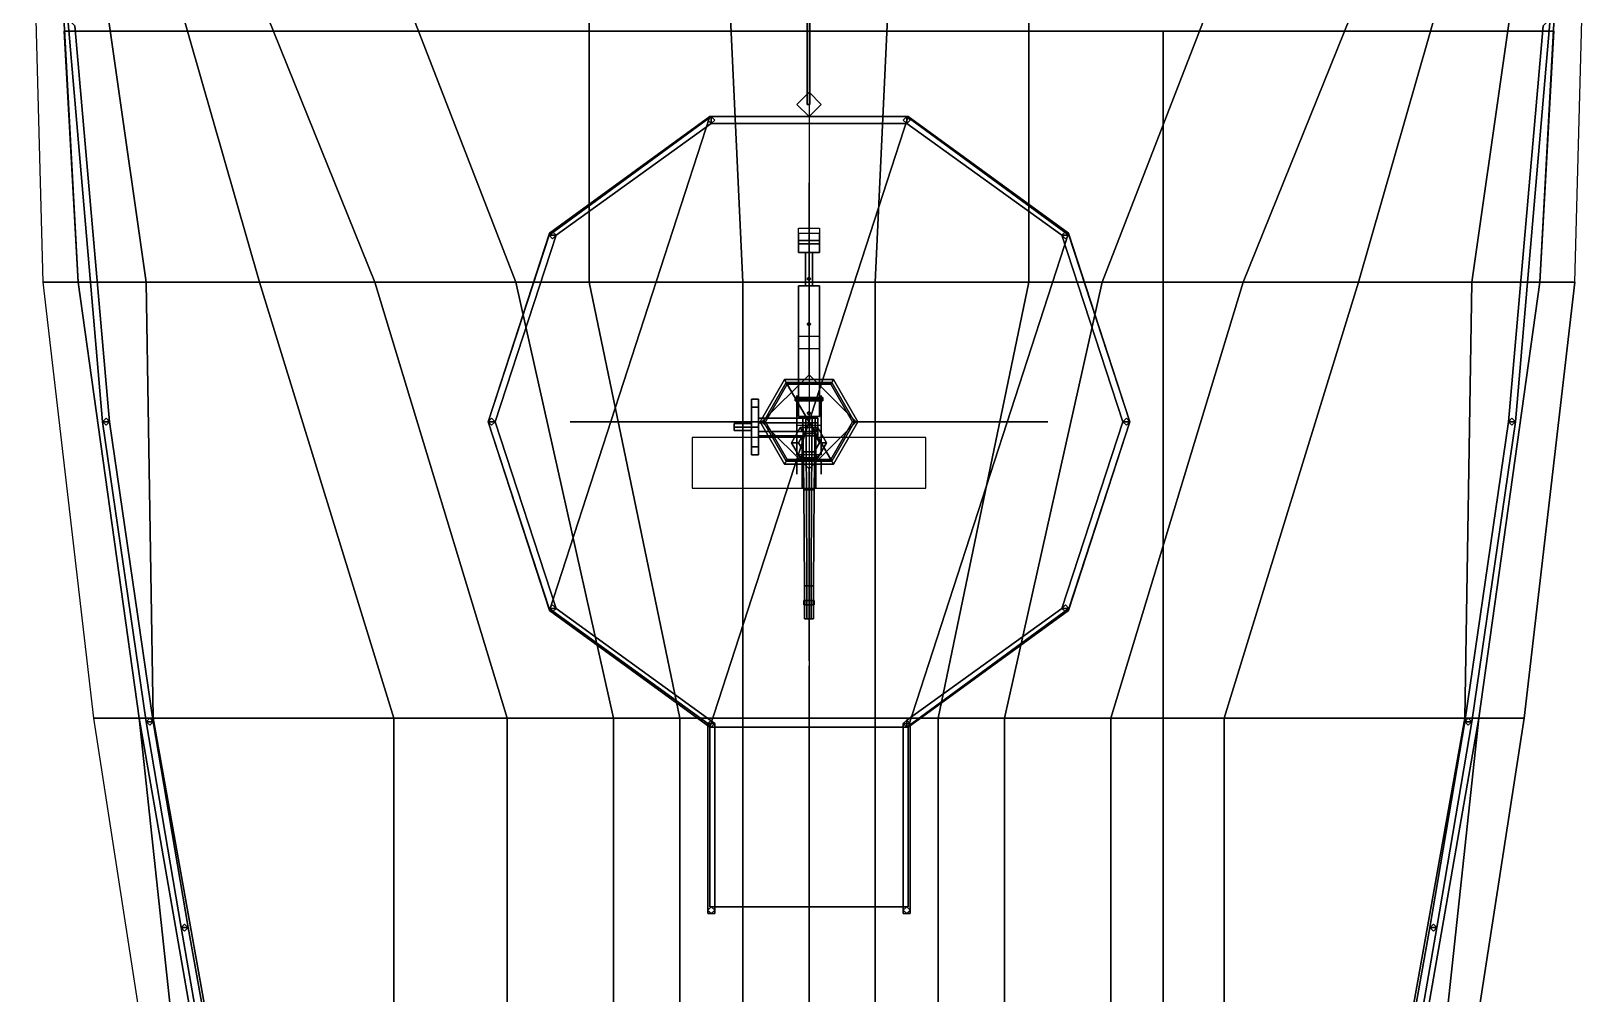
# Model space of a CAD drawing. Header units: millimetres. Extents: x -4.6 to 4.5, y -55.1 to 27.3.
# Drawn here: x -4.46 to 4.46, y -22.35 to -16.83 of the extents above; entities that cross this region are included whole.
import ezdxf

# ---------------------------------------------------------------- set-up
doc = ezdxf.new("R2010")
doc.units = ezdxf.units.MM
for name, color, linetype in [('gun', 1, 'Continuous'), ('h2', 7, 'Continuous'), ('sleeve', 5, 'Continuous'), ('turret', 2, 'Continuous')]:
    doc.layers.add(name, color=color, linetype=linetype)

msp = doc.modelspace()

# ---------------------------------------------------------------- linework, layer by layer
for points in [[(-0.01, -17.25, 10.25), (0.005, -17.25, 10.2587), (0.005, -2.49, 12.69), (-0.01, -2.49, 12.68)], [(0.005, -17.25, 10.2413), (-0.01, -17.25, 10.25), (-0.01, -2.49, 12.68), (0.005, -2.49, 12.67)], [(0.005, -17.25, 10.2587), (0.005, -17.25, 10.2413), (0.005, -2.49, 12.67), (0.005, -2.49, 12.69)], [(-4.46, -15.69, 2.18), (-4.33, -15.69, 1.15), (-4.19, -18.27, 1.21), (-4.39, -18.27, 2.21)], [(-4.33, -15.69, 1.15), (-4.17, -15.69, 0.37), (-3.8, -18.27, 0.48), (-4.19, -18.27, 1.21)], [(4.33, -15.69, 1.15), (-4.33, -15.69, 1.15), (-4.19, -18.27, 1.21), (4.19, -18.27, 1.21)], [(-4.17, -15.69, 0.37), (-3.89, -15.69, -0.13), (-3.15, -18.27, -0.13), (-3.8, -18.27, 0.48)], [(-3.89, -15.69, -0.13), (-3.53, -15.69, -0.68), (-2.49, -18.27, -0.68), (-3.15, -18.27, -0.13)], [(-3.53, -15.69, -0.68), (-2.68, -15.69, -1.72), (-1.68, -18.27, -1.54), (-2.49, -18.27, -0.68)], [(-2.68, -15.69, -1.72), (-1.26, -15.69, -2.96), (-1.26, -18.27, -2.12), (-1.68, -18.27, -1.54)], [(-1.26, -15.69, -2.96), (-0.5, -15.69, -3.73), (-0.38, -18.27, -3.66), (-1.26, -18.27, -2.12)], [(0, -18.27, -4.35), (-0.38, -18.27, -3.66), (-0.5, -15.69, -3.73), (0, -15.69, -4.48)], [(-4.05, -19.07, 4.62), (-4.25, -16.76, 4.5), (-4.21, -16.8, 4.5), (-4.01, -19.07, 4.62)], [(-4.01, -19.07, 4.62), (-4.21, -16.8, 4.5), (-4.25, -16.76, 4.5), (-4.05, -19.07, 4.62)], [(4.01, -19.07, 4.62), (4.21, -16.8, 4.5), (4.25, -16.76, 4.5), (4.05, -19.07, 4.62)], [(4.05, -19.07, 4.62), (4.25, -16.76, 4.5), (4.21, -16.8, 4.5), (4.01, -19.07, 4.62)], [(-4.19, -18.27, 3.76), (-4.27, -16.83, 3.67), (4.27, -16.83, 3.6669), (4.19, -18.27, 3.76)], [(4.19, -18.27, 3.76), (4.27, -16.83, 3.6669), (-4.27, -16.83, 3.67), (-4.19, -18.27, 3.76)], [(2.03, -23.29, 1.59), (2.03, -16.83, 1.02), (2.03, -16.83, 3.67), (2.03, -23.29, 4.07)], [(0, -17.18, 3.69), (-0.07, -17.25, 3.69), (-0.07, -17.25, 10.27), (0, -17.18, 10.27)], [(0.07, -17.25, 10.27), (0, -17.18, 10.27), (-0.07, -17.25, 10.27), (0, -17.32, 10.27)], [(0.07, -17.25, 3.69), (0, -17.18, 3.69), (0, -17.18, 10.27), (0.07, -17.25, 10.27)], [(-0.07, -17.25, 3.69), (0, -17.32, 3.7), (0, -17.32, 10.27), (-0.07, -17.25, 10.27)], [(0, -17.32, 3.7), (0.07, -17.25, 3.69), (0.07, -17.25, 10.27), (0, -17.32, 10.27)], [(-1.84, -19.07, 6.28), (-1.4886, -17.9885, 6.28), (-0.5686, -17.3201, 6.28), (-1.4886, -20.1515, 6.28)], [(-1.4886, -20.1515, 6.28), (-0.5686, -17.3201, 6.28), (-1.4886, -17.9885, 6.28), (-1.84, -19.07, 6.28)], [(-1.45, -18, 7.09), (-0.56, -17.36, 7.09), (-0.56, -17.32, 7.09), (-1.49, -18, 7.09)], [(-1.49, -18, 7.09), (-0.56, -17.32, 7.09), (-0.56, -17.36, 7.09), (-1.45, -18, 7.09)], [(-0.5686, -20.8199, 6.28), (0.5686, -17.3201, 6.28), (-0.5686, -17.3201, 6.28), (-1.4886, -20.1515, 6.28)], [(-1.4886, -20.1515, 6.28), (-0.5686, -17.3201, 6.28), (0.5686, -17.3201, 6.28), (-0.5686, -20.8199, 6.28)], [(-0.56, -17.32, 6.28), (-0.58, -17.34, 6.28), (-0.58, -17.34, 7.09), (-0.56, -17.32, 7.09)], [(-0.58, -17.34, 6.28), (-0.56, -17.36, 6.28), (-0.56, -17.36, 7.09), (-0.58, -17.34, 7.09)], [(-0.5686, -20.8199, 6.28), (0.5686, -17.3201, 6.28), (1.4886, -17.9885, 6.28), (0.5686, -20.8199, 6.28)], [(0.5686, -20.8199, 6.28), (1.4886, -17.9885, 6.28), (0.5686, -17.3201, 6.28), (-0.5686, -20.8199, 6.28)], [(-0.56, -17.32, 7.09), (0.56, -17.32, 7.09), (0.56, -17.36, 7.09), (-0.56, -17.36, 7.09)], [(-0.56, -17.36, 7.09), (0.56, -17.36, 7.09), (0.56, -17.32, 7.09), (-0.56, -17.32, 7.09)], [(-0.54, -17.34, 6.28), (-0.56, -17.32, 6.28), (-0.56, -17.32, 7.09), (-0.54, -17.34, 7.09)], [(-0.56, -17.36, 6.28), (-0.54, -17.34, 6.28), (-0.54, -17.34, 7.09), (-0.56, -17.36, 7.09)], [(0.56, -17.32, 6.28), (0.54, -17.34, 6.28), (0.54, -17.34, 7.09), (0.56, -17.32, 7.09)], [(0.54, -17.34, 6.28), (0.56, -17.36, 6.28), (0.56, -17.36, 7.09), (0.54, -17.34, 7.09)], [(1.49, -18, 7.09), (0.56, -17.32, 7.09), (0.56, -17.36, 7.09), (1.45, -18, 7.09)], [(1.45, -18, 7.09), (0.56, -17.36, 7.09), (0.56, -17.32, 7.09), (1.49, -18, 7.09)], [(0.58, -17.34, 6.28), (0.56, -17.32, 6.28), (0.56, -17.32, 7.09), (0.58, -17.34, 7.09)], [(0.56, -17.36, 6.28), (0.58, -17.34, 6.28), (0.58, -17.34, 7.09), (0.56, -17.36, 7.09)], [(0, -18.8, 5.69), (0, -17.7, 6.22), (0, -17.7, 6.28), (0, -18.8, 6.28)], [(0, -18.8, 6.28), (0, -17.7, 6.28), (0, -17.7, 6.22), (0, -18.8, 5.69)], [(-1.45, -18, 7.09), (-1.8, -19.07, 7.09), (-1.84, -19.07, 7.09), (-1.49, -18, 7.09)], [(-1.49, -18, 7.09), (-1.84, -19.07, 7.09), (-1.8, -19.07, 7.09), (-1.45, -18, 7.09)], [(-1.47, -17.98, 6.28), (-1.49, -18, 6.28), (-1.49, -18, 7.09), (-1.47, -17.98, 7.09)], [(-1.49, -18, 6.28), (-1.47, -18.02, 6.28), (-1.47, -18.02, 7.09), (-1.49, -18, 7.09)], [(-1.45, -18, 6.28), (-1.47, -17.98, 6.28), (-1.47, -17.98, 7.09), (-1.45, -18, 7.09)], [(-1.47, -18.02, 6.28), (-1.45, -18, 6.28), (-1.45, -18, 7.09), (-1.47, -18.02, 7.09)], [(1.4886, -20.1515, 6.28), (1.84, -19.07, 6.28), (1.4886, -17.9885, 6.28), (0.5686, -20.8199, 6.28)], [(0.5686, -20.8199, 6.28), (1.4886, -17.9885, 6.28), (1.84, -19.07, 6.28), (1.4886, -20.1515, 6.28)], [(1.47, -17.98, 6.28), (1.45, -18, 6.28), (1.45, -18, 7.09), (1.47, -17.98, 7.09)], [(1.49, -18, 7.09), (1.84, -19.07, 7.09), (1.8, -19.07, 7.09), (1.45, -18, 7.09)], [(1.45, -18, 7.09), (1.8, -19.07, 7.09), (1.84, -19.07, 7.09), (1.49, -18, 7.09)], [(1.45, -18, 6.28), (1.47, -18.02, 6.28), (1.47, -18.02, 7.09), (1.45, -18, 7.09)], [(1.49, -18, 6.28), (1.47, -17.98, 6.28), (1.47, -17.98, 7.09), (1.49, -18, 7.09)], [(1.47, -18.02, 6.28), (1.49, -18, 6.28), (1.49, -18, 7.09), (1.47, -18.02, 7.09)], [(-4.39, -18.27, 2.21), (-4.19, -18.27, 1.21), (-3.84, -20.77, 1.37), (-4.1, -20.77, 2.39)], [(-4.19, -18.27, 1.21), (-3.8, -18.27, 0.48), (-3.76, -20.77, 1.09), (-3.84, -20.77, 1.37)], [(3.84, -20.77, 3.92), (4.19, -18.27, 3.76), (-4.19, -18.27, 3.76), (-3.84, -20.77, 3.92)], [(-3.84, -20.77, 3.92), (-4.19, -18.27, 3.76), (4.19, -18.27, 3.76), (3.84, -20.77, 3.92)], [(-3.8, -18.27, 0.48), (-3.15, -18.27, -0.13), (-2.38, -20.77, 0.19), (-3.76, -20.77, 1.09)], [(-3.15, -18.27, -0.13), (-2.49, -18.27, -0.68), (-1.73, -20.77, -0.29), (-2.38, -20.77, 0.19)], [(-2.49, -18.27, -0.68), (-1.68, -18.27, -1.54), (-1.12, -20.77, -0.92), (-1.73, -20.77, -0.29)], [(-1.68, -18.27, -1.54), (-1.26, -18.27, -2.12), (-0.74, -20.77, -1.61), (-1.12, -20.77, -0.92)], [(-1.26, -18.27, -2.12), (-0.38, -18.27, -3.66), (-0.38, -20.77, -2.73), (-0.74, -20.77, -1.61)], [(0, -20.77, -4.35), (-0.38, -20.77, -2.73), (-0.38, -18.27, -3.66), (0, -18.27, -4.35)], [(0, -18.8, 3.79), (-0.27, -19.07, 3.81), (-0.27, -19.07, 6.28), (0, -18.8, 6.28)], [(0.27, -19.07, 3.81), (0, -18.8, 3.79), (0, -18.8, 6.28), (0.27, -19.07, 6.28)], [(-0.14, -18.8275, 6.28), (-0.28, -19.07, 6.28), (-0.28, -19.07, 6.33), (-0.14, -18.8275, 6.33)], [(-0.25, -19.07, 6.36), (-0.125, -18.8535, 6.36), (-0.14, -18.8275, 6.33), (-0.28, -19.07, 6.33)], [(-0.125, -18.8535, 6.36), (-0.25, -19.07, 6.36), (-0.25, -19.07, 6.97), (-0.125, -18.8535, 6.97)], [(0.14, -18.8275, 6.28), (-0.14, -18.8275, 6.28), (-0.14, -18.8275, 6.33), (0.14, -18.8275, 6.33)], [(-0.125, -18.8535, 6.36), (0.125, -18.8535, 6.36), (0.14, -18.8275, 6.33), (-0.14, -18.8275, 6.33)], [(0.125, -18.8535, 6.36), (-0.125, -18.8535, 6.36), (-0.125, -18.8535, 6.97), (0.125, -18.8535, 6.97)], [(0.125, -18.8535, 6.36), (0.25, -19.07, 6.36), (0.28, -19.07, 6.33), (0.14, -18.8275, 6.33)], [(0.25, -19.07, 6.36), (0.125, -18.8535, 6.36), (0.125, -18.8535, 6.97), (0.25, -19.07, 6.97)], [(0.28, -19.07, 6.28), (0.14, -18.8275, 6.28), (0.14, -18.8275, 6.33), (0.28, -19.07, 6.33)], [(-4.03, -19.05, 3.81), (-4.05, -19.07, 3.81), (-4.05, -19.07, 4.62), (-4.03, -19.05, 4.62)], [(-4.05, -19.07, 3.81), (-4.03, -19.09, 3.81), (-4.03, -19.09, 4.62), (-4.05, -19.07, 4.62)], [(-3.8, -20.79, 4.73), (-4.05, -19.07, 4.62), (-4.01, -19.07, 4.62), (-3.76, -20.79, 4.73)], [(-3.76, -20.79, 4.73), (-4.01, -19.07, 4.62), (-4.05, -19.07, 4.62), (-3.8, -20.79, 4.73)], [(-4.01, -19.07, 3.81), (-4.03, -19.05, 3.81), (-4.03, -19.05, 4.62), (-4.01, -19.07, 4.62)], [(-4.03, -19.09, 3.81), (-4.01, -19.07, 3.81), (-4.01, -19.07, 4.62), (-4.03, -19.09, 4.62)], [(-1.82, -19.05, 6.28), (-1.84, -19.07, 6.28), (-1.84, -19.07, 7.09), (-1.82, -19.05, 7.09)], [(-1.84, -19.07, 7.09), (-1.49, -20.14, 7.09), (-1.45, -20.14, 7.09), (-1.8, -19.07, 7.09)], [(-1.8, -19.07, 7.09), (-1.45, -20.14, 7.09), (-1.49, -20.14, 7.09), (-1.84, -19.07, 7.09)], [(-1.84, -19.07, 6.28), (-1.82, -19.09, 6.28), (-1.82, -19.09, 7.09), (-1.84, -19.07, 7.09)], [(-1.8, -19.07, 6.28), (-1.82, -19.05, 6.28), (-1.82, -19.05, 7.09), (-1.8, -19.07, 7.09)], [(-1.82, -19.09, 6.28), (-1.8, -19.07, 6.28), (-1.8, -19.07, 7.09), (-1.82, -19.09, 7.09)], [(-0.27, -19.07, 5.69), (-1.37, -19.07, 6.22), (-1.37, -19.07, 6.28), (-0.27, -19.07, 6.28)], [(-0.27, -19.07, 6.28), (-1.37, -19.07, 6.28), (-1.37, -19.07, 6.22), (-0.27, -19.07, 5.69)], [(-0.28, -19.07, 6.28), (-0.14, -19.3125, 6.28), (-0.14, -19.3125, 6.33), (-0.28, -19.07, 6.33)], [(-0.125, -19.2865, 6.36), (-0.25, -19.07, 6.36), (-0.28, -19.07, 6.33), (-0.14, -19.3125, 6.33)], [(-0.27, -19.07, 3.81), (0, -19.34, 3.82), (0, -19.34, 6.28), (-0.27, -19.07, 6.28)], [(-0.25, -19.07, 6.36), (-0.125, -19.2865, 6.36), (-0.125, -19.2865, 6.97), (-0.25, -19.07, 6.97)], [(0, -19.34, 3.82), (0.27, -19.07, 3.81), (0.27, -19.07, 6.28), (0, -19.34, 6.28)], [(0.125, -19.2865, 6.36), (0.25, -19.07, 6.36), (0.25, -19.07, 6.97), (0.125, -19.2865, 6.97)], [(0.25, -19.07, 6.36), (0.125, -19.2865, 6.36), (0.14, -19.3125, 6.33), (0.28, -19.07, 6.33)], [(0.14, -19.3125, 6.28), (0.28, -19.07, 6.28), (0.28, -19.07, 6.33), (0.14, -19.3125, 6.33)], [(0.27, -19.07, 5.69), (1.37, -19.07, 6.22), (1.37, -19.07, 6.28), (0.27, -19.07, 6.28)], [(0.27, -19.07, 6.28), (1.37, -19.07, 6.28), (1.37, -19.07, 6.22), (0.27, -19.07, 5.69)], [(1.8, -19.07, 7.09), (1.45, -20.14, 7.09), (1.49, -20.14, 7.09), (1.84, -19.07, 7.09)], [(1.84, -19.07, 7.09), (1.49, -20.14, 7.09), (1.45, -20.14, 7.09), (1.8, -19.07, 7.09)], [(1.82, -19.05, 6.28), (1.8, -19.07, 6.28), (1.8, -19.07, 7.09), (1.82, -19.05, 7.09)], [(1.8, -19.07, 6.28), (1.82, -19.09, 6.28), (1.82, -19.09, 7.09), (1.8, -19.07, 7.09)], [(1.84, -19.07, 6.28), (1.82, -19.05, 6.28), (1.82, -19.05, 7.09), (1.84, -19.07, 7.09)], [(1.82, -19.09, 6.28), (1.84, -19.07, 6.28), (1.84, -19.07, 7.09), (1.82, -19.09, 7.09)], [(3.8, -20.79, 4.73), (4.05, -19.07, 4.62), (4.01, -19.07, 4.62), (3.76, -20.79, 4.73)], [(3.76, -20.79, 4.73), (4.01, -19.07, 4.62), (4.05, -19.07, 4.62), (3.8, -20.79, 4.73)], [(4.03, -19.05, 3.81), (4.01, -19.07, 3.81), (4.01, -19.07, 4.62), (4.03, -19.05, 4.62)], [(4.01, -19.07, 3.81), (4.03, -19.09, 3.81), (4.03, -19.09, 4.62), (4.01, -19.07, 4.62)], [(4.05, -19.07, 3.81), (4.03, -19.05, 3.81), (4.03, -19.05, 4.62), (4.05, -19.07, 4.62)], [(4.03, -19.09, 3.81), (4.05, -19.07, 3.81), (4.05, -19.07, 4.62), (4.03, -19.09, 4.62)], [(0.125, -19.2865, 6.36), (-0.125, -19.2865, 6.36), (-0.14, -19.3125, 6.33), (0.14, -19.3125, 6.33)], [(-0.14, -19.3125, 6.28), (0.14, -19.3125, 6.28), (0.14, -19.3125, 6.33), (-0.14, -19.3125, 6.33)], [(-0.125, -19.2865, 6.36), (0.125, -19.2865, 6.36), (0.125, -19.2865, 6.97), (-0.125, -19.2865, 6.97)], [(0, -19.34, 5.69), (0, -20.44, 6.22), (0, -20.44, 6.28), (0, -19.34, 6.28)], [(0, -19.34, 6.28), (0, -20.44, 6.28), (0, -20.44, 6.22), (0, -19.34, 5.69)], [(-1.47, -20.12, 6.28), (-1.49, -20.14, 6.28), (-1.49, -20.14, 7.09), (-1.47, -20.12, 7.09)], [(-1.45, -20.14, 7.09), (-0.54, -20.8, 7.09), (-0.58, -20.8, 7.09), (-1.49, -20.14, 7.09)], [(-1.49, -20.14, 7.09), (-0.58, -20.8, 7.09), (-0.54, -20.8, 7.09), (-1.45, -20.14, 7.09)], [(-1.49, -20.14, 6.28), (-1.47, -20.16, 6.28), (-1.47, -20.16, 7.09), (-1.49, -20.14, 7.09)], [(-1.45, -20.14, 6.28), (-1.47, -20.12, 6.28), (-1.47, -20.12, 7.09), (-1.45, -20.14, 7.09)], [(-1.47, -20.16, 6.28), (-1.45, -20.14, 6.28), (-1.45, -20.14, 7.09), (-1.47, -20.16, 7.09)], [(1.45, -20.14, 7.09), (0.56, -20.78, 7.09), (0.56, -20.82, 7.09), (1.49, -20.14, 7.09)], [(1.49, -20.14, 7.09), (0.56, -20.82, 7.09), (0.56, -20.78, 7.09), (1.45, -20.14, 7.09)], [(1.47, -20.12, 6.28), (1.45, -20.14, 6.28), (1.45, -20.14, 7.09), (1.47, -20.12, 7.09)], [(1.45, -20.14, 6.28), (1.47, -20.16, 6.28), (1.47, -20.16, 7.09), (1.45, -20.14, 7.09)], [(1.49, -20.14, 6.28), (1.47, -20.12, 6.28), (1.47, -20.12, 7.09), (1.49, -20.14, 7.09)], [(1.47, -20.16, 6.28), (1.49, -20.14, 6.28), (1.49, -20.14, 7.09), (1.47, -20.16, 7.09)], [(0, -22.04, -4.67), (0, -20.47, -4.67), (0, -21.76, -2.57), (0, -22.04, -2.57)], [(0, -22.04, -2.57), (0, -21.76, -2.57), (0, -20.47, -4.67), (0, -22.04, -4.67)], [(-4.1, -20.77, 2.39), (-3.84, -20.77, 1.37), (-3.4, -23.29, 1.59), (-3.71, -23.29, 2.63)], [(-3.84, -20.77, 1.37), (-3.76, -20.77, 1.09), (-3.31, -23.29, 1.28), (-3.4, -23.29, 1.59)], [(3.57, -23.29, 4.07), (3.84, -20.77, 3.92), (-3.84, -20.77, 3.92), (-3.57, -23.29, 4.07)], [(-3.57, -23.29, 4.07), (-3.84, -20.77, 3.92), (3.84, -20.77, 3.92), (3.57, -23.29, 4.07)], [(-3.78, -20.77, 3.92), (-3.8, -20.79, 3.92), (-3.8, -20.79, 4.73), (-3.78, -20.77, 4.73)], [(-3.76, -20.79, 3.92), (-3.78, -20.77, 3.92), (-3.78, -20.77, 4.73), (-3.76, -20.79, 4.73)], [(-3.76, -20.77, 1.09), (-2.38, -20.77, 0.19), (-2.38, -23.29, 0.8), (-3.31, -23.29, 1.28)], [(-2.38, -20.77, 0.19), (-1.73, -20.77, -0.29), (-1.73, -23.29, 0.56), (-2.38, -23.29, 0.8)], [(-1.73, -20.77, -0.29), (-1.12, -20.77, -0.92), (-1.12, -23.29, 0.38), (-1.73, -23.29, 0.56)], [(-1.12, -20.77, -0.92), (-0.74, -20.77, -1.61), (-0.74, -23.29, 0.3), (-1.12, -23.29, 0.38)], [(-0.74, -20.77, -1.61), (-0.38, -20.77, -2.73), (-0.38, -23.29, 0.22), (-0.74, -23.29, 0.3)], [(-0.56, -20.78, 6.28), (-0.58, -20.8, 6.28), (-0.58, -20.8, 7.09), (-0.56, -20.78, 7.09)], [(-0.54, -20.8, 6.28), (-0.56, -20.78, 6.28), (-0.56, -20.78, 7.09), (-0.54, -20.8, 7.09)], [(0, -23.29, 0.17), (-0.38, -23.29, 0.22), (-0.38, -20.77, -2.73), (0, -20.77, -4.35)], [(0.56, -20.78, 6.28), (0.54, -20.8, 6.28), (0.54, -20.8, 7.09), (0.56, -20.78, 7.09)], [(0.58, -20.8, 6.28), (0.56, -20.78, 6.28), (0.56, -20.78, 7.09), (0.58, -20.8, 7.09)], [(3.78, -20.77, 3.92), (3.76, -20.79, 3.92), (3.76, -20.79, 4.73), (3.78, -20.77, 4.73)], [(3.8, -20.79, 3.92), (3.78, -20.77, 3.92), (3.78, -20.77, 4.73), (3.8, -20.79, 4.73)], [(-3.8, -20.79, 3.92), (-3.78, -20.81, 3.92), (-3.78, -20.81, 4.73), (-3.8, -20.79, 4.73)], [(-3.56, -21.97, 4.8), (-3.76, -20.79, 4.73), (-3.8, -20.79, 4.73), (-3.6, -21.97, 4.8)], [(-3.6, -21.97, 4.8), (-3.8, -20.79, 4.73), (-3.76, -20.79, 4.73), (-3.56, -21.97, 4.8)], [(-3.78, -20.81, 3.92), (-3.76, -20.79, 3.92), (-3.76, -20.79, 4.73), (-3.78, -20.81, 4.73)], [(-0.54, -20.8, 7.09), (-0.54, -21.89, 4.79), (-0.58, -21.89, 4.79), (-0.58, -20.8, 7.09)], [(-0.58, -20.8, 7.09), (-0.58, -21.89, 4.79), (-0.54, -21.89, 4.79), (-0.54, -20.8, 7.09)], [(-0.58, -20.8, 6.28), (-0.56, -20.82, 6.28), (-0.56, -20.82, 7.09), (-0.58, -20.8, 7.09)], [(-0.5686, -21.85, 3.98), (-0.5686, -20.8199, 6.28), (0.5686, -20.8199, 6.28), (0.5686, -21.85, 3.98)], [(0.5686, -21.85, 3.98), (0.5686, -20.8199, 6.28), (-0.5686, -20.8199, 6.28), (-0.5686, -21.85, 3.98)], [(-0.56, -20.82, 6.28), (-0.54, -20.8, 6.28), (-0.54, -20.8, 7.09), (-0.56, -20.82, 7.09)], [(0.58, -20.8, 7.09), (0.58, -21.89, 4.79), (0.54, -21.89, 4.79), (0.54, -20.8, 7.09)], [(0.54, -20.8, 7.09), (0.54, -21.89, 4.79), (0.58, -21.89, 4.79), (0.58, -20.8, 7.09)], [(0.54, -20.8, 6.28), (0.56, -20.82, 6.28), (0.56, -20.82, 7.09), (0.54, -20.8, 7.09)], [(0.56, -20.82, 6.28), (0.58, -20.8, 6.28), (0.58, -20.8, 7.09), (0.56, -20.82, 7.09)], [(3.56, -21.97, 4.8), (3.76, -20.79, 4.73), (3.8, -20.79, 4.73), (3.6, -21.97, 4.8)], [(3.6, -21.97, 4.8), (3.8, -20.79, 4.73), (3.76, -20.79, 4.73), (3.56, -21.97, 4.8)], [(3.76, -20.79, 3.92), (3.78, -20.81, 3.92), (3.78, -20.81, 4.73), (3.76, -20.79, 4.73)], [(3.78, -20.81, 3.92), (3.8, -20.79, 3.92), (3.8, -20.79, 4.73), (3.78, -20.81, 4.73)], [(0, -22.04, -2.57), (0, -21.76, -2.57), (0, -21.76, -2.57), (0, -22.26, -1.66)], [(0, -22.26, -1.66), (0, -21.76, -2.57), (0, -21.76, -2.57), (0, -22.04, -2.57)], [(-0.56, -21.85, 3.98), (-0.58, -21.87, 3.98), (-0.58, -21.87, 4.79), (-0.56, -21.85, 4.79)], [(-0.54, -21.87, 3.98), (-0.56, -21.85, 3.98), (-0.56, -21.85, 4.79), (-0.54, -21.87, 4.79)], [(0.56, -21.85, 3.98), (0.54, -21.87, 3.98), (0.54, -21.87, 4.79), (0.56, -21.85, 4.79)], [(0.58, -21.87, 3.98), (0.56, -21.85, 3.98), (0.56, -21.85, 4.79), (0.58, -21.87, 4.79)], [(-0.58, -21.87, 3.98), (-0.56, -21.89, 3.98), (-0.56, -21.89, 4.79), (-0.58, -21.87, 4.79)], [(-0.56, -21.89, 3.98), (-0.54, -21.87, 3.98), (-0.54, -21.87, 4.79), (-0.56, -21.89, 4.79)], [(0.54, -21.87, 3.98), (0.56, -21.89, 3.98), (0.56, -21.89, 4.79), (0.54, -21.87, 4.79)], [(0.56, -21.89, 3.98), (0.58, -21.87, 3.98), (0.58, -21.87, 4.79), (0.56, -21.89, 4.79)], [(-3.58, -21.95, 3.99), (-3.6, -21.97, 3.99), (-3.6, -21.97, 4.8), (-3.58, -21.95, 4.8)], [(-3.6, -21.97, 3.99), (-3.58, -21.99, 3.99), (-3.58, -21.99, 4.8), (-3.6, -21.97, 4.8)], [(-3.37, -23.29, 4.87), (-3.6, -21.97, 4.8), (-3.56, -21.97, 4.8), (-3.33, -23.25, 4.87)], [(-3.33, -23.25, 4.87), (-3.56, -21.97, 4.8), (-3.6, -21.97, 4.8), (-3.37, -23.29, 4.87)], [(-3.56, -21.97, 3.99), (-3.58, -21.95, 3.99), (-3.58, -21.95, 4.8), (-3.56, -21.97, 4.8)], [(-3.58, -21.99, 3.99), (-3.56, -21.97, 3.99), (-3.56, -21.97, 4.8), (-3.58, -21.99, 4.8)], [(3.33, -23.25, 4.87), (3.56, -21.97, 4.8), (3.6, -21.97, 4.8), (3.37, -23.29, 4.87)], [(3.37, -23.29, 4.87), (3.6, -21.97, 4.8), (3.56, -21.97, 4.8), (3.33, -23.25, 4.87)], [(3.58, -21.95, 3.99), (3.56, -21.97, 3.99), (3.56, -21.97, 4.8), (3.58, -21.95, 4.8)], [(3.56, -21.97, 3.99), (3.58, -21.99, 3.99), (3.58, -21.99, 4.8), (3.56, -21.97, 4.8)], [(3.6, -21.97, 3.99), (3.58, -21.95, 3.99), (3.58, -21.95, 4.8), (3.6, -21.97, 4.8)], [(3.58, -21.99, 3.99), (3.6, -21.97, 3.99), (3.6, -21.97, 4.8), (3.58, -21.99, 4.8)], [(0, -22.18, -3.36), (0, -22.04, -2.92), (0, -22.04, -4.67), (0, -22.18, -4.67)], [(0, -22.18, -4.67), (0, -22.04, -4.67), (0, -22.04, -2.92), (0, -22.18, -3.36)], [(0, -22.44, -4.65), (0, -22.18, -4.67), (0, -22.18, -3.36), (0, -22.44, -3.75)], [(0, -22.44, -3.75), (0, -22.18, -3.36), (0, -22.18, -4.67), (0, -22.44, -4.65)]]:
    msp.add_3dface(points)
at = {"layer": 'gun'}
for points in [[(-0.03, -19.46, 7.34), (-0.015, -19.46, 7.366), (-0.0175, -19.04, 7.3703), (-0.035, -19.04, 7.34)], [(-0.015, -19.46, 7.314), (-0.03, -19.46, 7.34), (-0.035, -19.04, 7.34), (-0.0175, -19.04, 7.3097)], [(-0.015, -19.46, 7.366), (0.015, -19.46, 7.366), (0.0175, -19.04, 7.3703), (-0.0175, -19.04, 7.3703)], [(0.015, -19.46, 7.314), (-0.015, -19.46, 7.314), (-0.0175, -19.04, 7.3097), (0.0175, -19.04, 7.3097)], [(0.015, -19.46, 7.366), (0.03, -19.46, 7.34), (0.035, -19.04, 7.34), (0.0175, -19.04, 7.3703)], [(0.03, -19.46, 7.34), (0.015, -19.46, 7.314), (0.0175, -19.04, 7.3097), (0.035, -19.04, 7.34)], [(-0.03, -19.46, 7.34), (-0.015, -19.46, 7.314), (-0.0125, -20.01, 7.3183), (-0.025, -20.01, 7.34)], [(-0.015, -19.46, 7.366), (-0.03, -19.46, 7.34), (-0.025, -20.01, 7.34), (-0.0125, -20.01, 7.3617)], [(-0.015, -19.46, 7.314), (0.015, -19.46, 7.314), (0.0125, -20.01, 7.3183), (-0.0125, -20.01, 7.3183)], [(0.015, -19.46, 7.366), (-0.015, -19.46, 7.366), (-0.0125, -20.01, 7.3617), (0.0125, -20.01, 7.3617)], [(0.015, -19.46, 7.314), (0.03, -19.46, 7.34), (0.025, -20.01, 7.34), (0.0125, -20.01, 7.3183)], [(0.03, -19.46, 7.34), (0.015, -19.46, 7.366), (0.0125, -20.01, 7.3617), (0.025, -20.01, 7.34)], [(-0.025, -20.2, 7.34), (-0.0125, -20.2, 7.3617), (-0.0125, -20.01, 7.3617), (-0.025, -20.01, 7.34)], [(-0.0125, -20.2, 7.3183), (-0.025, -20.2, 7.34), (-0.025, -20.01, 7.34), (-0.0125, -20.01, 7.3183)], [(-0.0125, -20.2, 7.3617), (0.0125, -20.2, 7.3617), (0.0125, -20.01, 7.3617), (-0.0125, -20.01, 7.3617)], [(0.0125, -20.2, 7.3183), (-0.0125, -20.2, 7.3183), (-0.0125, -20.01, 7.3183), (0.0125, -20.01, 7.3183)], [(0.0125, -20.2, 7.3617), (0.025, -20.2, 7.34), (0.025, -20.01, 7.34), (0.0125, -20.01, 7.3617)], [(0.025, -20.2, 7.34), (0.0125, -20.2, 7.3183), (0.0125, -20.01, 7.3183), (0.025, -20.01, 7.34)], [(-0.03, -20.12, 7.34), (-0.015, -20.12, 7.366), (-0.015, -20.095, 7.366), (-0.03, -20.095, 7.34)], [(-0.015, -20.12, 7.314), (-0.03, -20.12, 7.34), (-0.03, -20.095, 7.34), (-0.015, -20.095, 7.314)], [(-0.015, -20.095, 7.366), (0.015, -20.095, 7.366), (0.03, -20.095, 7.34), (-0.03, -20.095, 7.34)], [(-0.03, -20.095, 7.34), (0.03, -20.095, 7.34), (0.015, -20.095, 7.314), (-0.015, -20.095, 7.314)], [(-0.015, -20.12, 7.314), (0.015, -20.12, 7.314), (0.03, -20.12, 7.34), (-0.03, -20.12, 7.34)], [(-0.03, -20.12, 7.34), (0.03, -20.12, 7.34), (0.015, -20.12, 7.366), (-0.015, -20.12, 7.366)], [(-0.015, -20.12, 7.366), (0.015, -20.12, 7.366), (0.015, -20.095, 7.366), (-0.015, -20.095, 7.366)], [(0.015, -20.12, 7.314), (-0.015, -20.12, 7.314), (-0.015, -20.095, 7.314), (0.015, -20.095, 7.314)], [(0.015, -20.12, 7.366), (0.03, -20.12, 7.34), (0.03, -20.095, 7.34), (0.015, -20.095, 7.366)], [(0.03, -20.12, 7.34), (0.015, -20.12, 7.314), (0.015, -20.095, 7.314), (0.03, -20.095, 7.34)], [(-0.025, -20.2, 7.34), (0.025, -20.2, 7.34), (0.0125, -20.2, 7.3617), (-0.0125, -20.2, 7.3617)], [(-0.0125, -20.2, 7.3183), (0.0125, -20.2, 7.3183), (0.025, -20.2, 7.34), (-0.025, -20.2, 7.34)]]:
    msp.add_3dface(points, dxfattribs=at)
at = {"layer": 'h2'}
for points in [[(0, -18.27, -4.35), (0.38, -18.27, -3.66), (0.5, -15.69, -3.73), (0, -15.69, -4.48)], [(1.26, -15.69, -2.96), (0.5, -15.69, -3.73), (0.38, -18.27, -3.66), (1.26, -18.27, -2.12)], [(2.68, -15.69, -1.72), (1.26, -15.69, -2.96), (1.26, -18.27, -2.12), (1.68, -18.27, -1.54)], [(3.53, -15.69, -0.68), (2.68, -15.69, -1.72), (1.68, -18.27, -1.54), (2.49, -18.27, -0.68)], [(3.89, -15.69, -0.13), (3.53, -15.69, -0.68), (2.49, -18.27, -0.68), (3.15, -18.27, -0.13)], [(4.17, -15.69, 0.37), (3.89, -15.69, -0.13), (3.15, -18.27, -0.13), (3.8, -18.27, 0.48)], [(4.33, -15.69, 1.15), (4.17, -15.69, 0.37), (3.8, -18.27, 0.48), (4.19, -18.27, 1.21)], [(4.46, -15.69, 2.18), (4.33, -15.69, 1.15), (4.19, -18.27, 1.21), (4.39, -18.27, 2.21)], [(4.1, -20.77, 2.39), (-4.1, -20.77, 2.39), (-4.39, -18.27, 2.21), (4.39, -18.27, 2.21)], [(4.39, -18.27, 2.21), (-4.39, -18.27, 2.21), (-4.19, -18.27, 1.21), (4.19, -18.27, 1.21)], [(0, -20.77, -4.35), (0.38, -20.77, -2.73), (0.38, -18.27, -3.66), (0, -18.27, -4.35)], [(1.26, -18.27, -2.12), (0.38, -18.27, -3.66), (0.38, -20.77, -2.73), (0.74, -20.77, -1.61)], [(1.68, -18.27, -1.54), (1.26, -18.27, -2.12), (0.74, -20.77, -1.61), (1.12, -20.77, -0.92)], [(2.49, -18.27, -0.68), (1.68, -18.27, -1.54), (1.12, -20.77, -0.92), (1.73, -20.77, -0.29)], [(3.15, -18.27, -0.13), (2.49, -18.27, -0.68), (1.73, -20.77, -0.29), (2.38, -20.77, 0.19)], [(3.8, -18.27, 0.48), (3.15, -18.27, -0.13), (2.38, -20.77, 0.19), (3.76, -20.77, 1.09)], [(4.19, -18.27, 1.21), (3.8, -18.27, 0.48), (3.76, -20.77, 1.09), (3.84, -20.77, 1.37)], [(4.39, -18.27, 2.21), (4.19, -18.27, 1.21), (3.84, -20.77, 1.37), (4.1, -20.77, 2.39)], [(3.71, -23.29, 2.63), (-3.71, -23.29, 2.63), (-4.1, -20.77, 2.39), (4.1, -20.77, 2.39)], [(0, -23.29, 0.17), (0.38, -23.29, 0.22), (0.38, -20.77, -2.73), (0, -20.77, -4.35)], [(0.74, -20.77, -1.61), (0.38, -20.77, -2.73), (0.38, -23.29, 0.22), (0.74, -23.29, 0.3)], [(1.12, -20.77, -0.92), (0.74, -20.77, -1.61), (0.74, -23.29, 0.3), (1.12, -23.29, 0.38)], [(1.73, -20.77, -0.29), (1.12, -20.77, -0.92), (1.12, -23.29, 0.38), (1.73, -23.29, 0.56)], [(2.38, -20.77, 0.19), (1.73, -20.77, -0.29), (1.73, -23.29, 0.56), (2.38, -23.29, 0.8)], [(3.76, -20.77, 1.09), (2.38, -20.77, 0.19), (2.38, -23.29, 0.8), (3.31, -23.29, 1.28)], [(3.84, -20.77, 1.37), (3.76, -20.77, 1.09), (3.31, -23.29, 1.28), (3.4, -23.29, 1.59)], [(4.1, -20.77, 2.39), (3.84, -20.77, 1.37), (3.4, -23.29, 1.59), (3.71, -23.29, 2.63)]]:
    msp.add_3dface(points, dxfattribs=at)
at = {"layer": 'sleeve'}
for points in [[(0.06, -17.96, 7.43), (0.06, -18.03, 7.43), (-0.06, -18.03, 7.43), (-0.06, -17.96, 7.43)], [(0.06, -18.05, 7.21), (0.06, -17.99, 7.18), (-0.06, -17.99, 7.18), (-0.06, -18.05, 7.21)], [(0.06, -18.03, 7.43), (0.06, -18.1, 7.36), (-0.06, -18.1, 7.36), (-0.06, -18.03, 7.43)], [(0.06, -18.1, 7.28), (0.06, -18.05, 7.21), (-0.06, -18.05, 7.21), (-0.06, -18.1, 7.28)], [(0.06, -18.1, 7.36), (0.06, -18.1, 7.28), (-0.06, -18.1, 7.28), (-0.06, -18.1, 7.36)], [(-0.02, -18.29, 7.33), (0, -18.29, 7.35), (0, -18.1, 7.35), (-0.02, -18.1, 7.33)], [(0, -18.29, 7.31), (-0.02, -18.29, 7.33), (-0.02, -18.1, 7.33), (0, -18.1, 7.31)], [(0, -18.29, 7.35), (0.02, -18.29, 7.33), (0.02, -18.1, 7.33), (0, -18.1, 7.35)], [(0.02, -18.29, 7.33), (0, -18.29, 7.31), (0, -18.1, 7.31), (0.02, -18.1, 7.33)], [(0, -18.24, 7.26), (-0.01, -18.25, 7.26), (-0.01, -18.25, 7.46), (0, -18.24, 7.46)], [(0.01, -18.25, 7.46), (0, -18.24, 7.46), (-0.01, -18.25, 7.46), (0, -18.26, 7.46)], [(0, -18.26, 7.26), (-0.01, -18.25, 7.26), (0, -18.24, 7.26), (0.01, -18.25, 7.26)], [(-0.01, -18.25, 7.26), (0, -18.26, 7.26), (0, -18.26, 7.46), (-0.01, -18.25, 7.46)], [(0.01, -18.25, 7.26), (0, -18.24, 7.26), (0, -18.24, 7.46), (0.01, -18.25, 7.46)], [(0, -18.26, 7.26), (0.01, -18.25, 7.26), (0.01, -18.25, 7.46), (0, -18.26, 7.46)], [(-0.06, -18.29, 7.41), (-0.06, -18.29, 7.26), (-0.06, -18.95, 7.26), (-0.06, -18.95, 7.41)], [(0.06, -18.29, 7.41), (0.06, -18.29, 7.26), (-0.06, -18.29, 7.26), (-0.06, -18.29, 7.41)], [(0.06, -18.95, 7.41), (0.06, -18.29, 7.41), (-0.06, -18.29, 7.41), (-0.06, -18.95, 7.41)], [(-0.06, -18.95, 7.26), (-0.06, -18.29, 7.26), (0.06, -18.29, 7.26), (0.06, -18.95, 7.26)], [(0.06, -18.95, 7.26), (0.06, -18.29, 7.26), (0.06, -18.29, 7.41), (0.06, -18.95, 7.41)], [(0, -18.5, 7.41), (-0.01, -18.51, 7.41), (-0.01, -18.51, 7.58), (0, -18.5, 7.58)], [(0.01, -18.51, 7.58), (0, -18.5, 7.58), (-0.01, -18.51, 7.58), (0, -18.52, 7.58)], [(-0.01, -18.51, 7.41), (0, -18.52, 7.41), (0, -18.52, 7.58), (-0.01, -18.51, 7.58)], [(0.01, -18.51, 7.41), (0, -18.5, 7.41), (0, -18.5, 7.58), (0.01, -18.51, 7.58)], [(0, -18.52, 7.41), (0.01, -18.51, 7.41), (0.01, -18.51, 7.58), (0, -18.52, 7.58)], [(0.06, -18.65, 7.41), (0.06, -18.58, 7.53), (-0.06, -18.58, 7.53), (-0.06, -18.65, 7.41)], [(-0.08, -18.93, 7.34), (-0.08, -18.94, 7.35), (0.08, -18.94, 7.35), (0.08, -18.93, 7.34)], [(-0.08, -18.94, 7.33), (-0.08, -18.93, 7.34), (0.08, -18.93, 7.34), (0.08, -18.94, 7.33)], [(-0.08, -18.94, 7.33), (-0.08, -18.95, 7.34), (-0.08, -18.94, 7.35), (-0.08, -18.93, 7.34)], [(-0.08, -18.94, 7.35), (-0.08, -18.95, 7.34), (0.08, -18.95, 7.34), (0.08, -18.94, 7.35)], [(-0.08, -18.95, 7.34), (-0.08, -18.94, 7.33), (0.08, -18.94, 7.33), (0.08, -18.95, 7.34)], [(0.06, -19.04, 7.37), (0.06, -18.95, 7.41), (-0.06, -18.95, 7.41), (-0.06, -19.04, 7.37)], [(-0.06, -18.95, 7.41), (-0.06, -18.95, 7.26), (-0.06, -19.04, 7.31), (-0.06, -19.04, 7.37)], [(-0.06, -19.04, 7.31), (-0.06, -18.95, 7.26), (0.06, -18.95, 7.26), (0.06, -19.04, 7.31)], [(0.06, -19.04, 7.31), (0.06, -18.95, 7.26), (0.06, -18.95, 7.41), (0.06, -19.04, 7.37)], [(0.08, -18.93, 7.34), (0.08, -18.94, 7.35), (0.08, -18.95, 7.34), (0.08, -18.94, 7.33)], [(-0.06, -19.04, 7.37), (-0.06, -19.04, 7.31), (0.06, -19.04, 7.31), (0.06, -19.04, 7.37)], [(0, -19.01, 7.38), (-0.01, -19.02, 7.37), (-0.01, -19.02, 7.51), (0, -19.01, 7.51)], [(0.01, -19.02, 7.51), (0, -19.01, 7.51), (-0.01, -19.02, 7.51), (0, -19.03, 7.51)], [(-0.01, -19.02, 7.37), (0, -19.03, 7.37), (0, -19.03, 7.51), (-0.01, -19.02, 7.51)], [(0.01, -19.02, 7.37), (0, -19.01, 7.38), (0, -19.01, 7.51), (0.01, -19.02, 7.51)], [(0, -19.03, 7.37), (0.01, -19.02, 7.37), (0.01, -19.02, 7.51), (0, -19.03, 7.51)]]:
    msp.add_3dface(points, dxfattribs=at)
at = {"layer": 'turret'}
for points in [[(-0.13, -18.8448, 6.97), (-0.26, -19.07, 6.97), (-0.26, -19.07, 7.01), (-0.13, -18.8448, 7.01)], [(0.13, -19.2952, 7.01), (-0.13, -18.8448, 7.01), (-0.26, -19.07, 7.01), (-0.13, -19.2952, 7.01)], [(-0.13, -18.8448, 6.97), (0.13, -19.2952, 6.97), (-0.13, -19.2952, 6.97), (-0.26, -19.07, 6.97)], [(0.13, -18.8448, 6.97), (-0.13, -18.8448, 6.97), (-0.13, -18.8448, 7.01), (0.13, -18.8448, 7.01)], [(0.26, -19.07, 7.01), (0.13, -18.8448, 7.01), (-0.13, -18.8448, 7.01), (0.13, -19.2952, 7.01)], [(0.13, -18.8448, 6.97), (0.26, -19.07, 6.97), (0.13, -19.2952, 6.97), (-0.13, -18.8448, 6.97)], [(0.26, -19.07, 6.97), (0.13, -18.8448, 6.97), (0.13, -18.8448, 7.01), (0.26, -19.07, 7.01)], [(-0.29, -18.94, 7.05), (-0.29, -18.9869, 6.9369), (-0.33, -18.9869, 6.9369), (-0.33, -18.94, 7.05)], [(-0.33, -18.9869, 6.9369), (-0.33, -19.1, 6.89), (-0.33, -19.2131, 6.9369), (-0.33, -18.94, 7.05)], [(-0.33, -18.94, 7.05), (-0.33, -19.2131, 6.9369), (-0.33, -19.26, 7.05), (-0.33, -18.9869, 7.1631)], [(-0.29, -18.9869, 7.1631), (-0.29, -18.94, 7.05), (-0.33, -18.94, 7.05), (-0.33, -18.9869, 7.1631)], [(-0.29, -19.1, 7.21), (-0.29, -18.9869, 7.1631), (-0.33, -18.9869, 7.1631), (-0.33, -19.1, 7.21)], [(-0.33, -18.9869, 7.1631), (-0.33, -19.26, 7.05), (-0.33, -19.2131, 7.1631), (-0.33, -19.1, 7.21)], [(-0.29, -18.9869, 6.9369), (-0.29, -19.1, 6.89), (-0.33, -19.1, 6.89), (-0.33, -18.9869, 6.9369)], [(-0.29, -18.94, 7.05), (-0.29, -19.2131, 6.9369), (-0.29, -19.1, 6.89), (-0.29, -18.9869, 6.9369)], [(-0.29, -18.9869, 7.1631), (-0.29, -19.26, 7.05), (-0.29, -19.2131, 6.9369), (-0.29, -18.94, 7.05)], [(-0.29, -19.1, 7.21), (-0.29, -19.2131, 7.1631), (-0.29, -19.26, 7.05), (-0.29, -18.9869, 7.1631)], [(-0.07, -18.92, 7.32), (-0.07, -18.99, 7.31), (-0.07, -18.99, 7.34), (-0.07, -18.94, 7.37)], [(-0.07, -18.99, 7.31), (-0.07, -18.99, 7.25), (-0.07, -19.04, 7.32), (-0.07, -18.99, 7.34)], [(-0.07, -18.99, 7.25), (-0.07, -19.03, 7.2), (-0.07, -19.07, 7.25), (-0.07, -19.04, 7.32)], [(0.07, -18.92, 7.32), (0.07, -18.99, 7.31), (0.07, -18.99, 7.34), (0.07, -18.94, 7.37)], [(0.07, -18.99, 7.31), (0.07, -18.99, 7.25), (0.07, -19.04, 7.32), (0.07, -18.99, 7.34)], [(0.07, -18.99, 7.25), (0.07, -19.03, 7.2), (0.07, -19.07, 7.25), (0.07, -19.04, 7.32)], [(-0.33, -19.08, 6.93), (-0.33, -19.1, 6.91), (-0.43, -19.1, 6.91), (-0.43, -19.08, 6.93)], [(-0.33, -19.1, 6.95), (-0.33, -19.08, 6.93), (-0.43, -19.08, 6.93), (-0.43, -19.1, 6.95)], [(-0.43, -19.08, 6.93), (-0.43, -19.1, 6.91), (-0.43, -19.12, 6.93), (-0.43, -19.1, 6.95)], [(0.05, -19.075, 7.0933), (0.05, -19.05, 7.05), (-0.29, -19.05, 7.05), (-0.29, -19.075, 7.0933)], [(0.05, -19.05, 7.05), (0.05, -19.075, 7.0067), (-0.29, -19.075, 7.0067), (-0.29, -19.05, 7.05)], [(0.05, -19.125, 7.0933), (0.05, -19.075, 7.0933), (-0.29, -19.075, 7.0933), (-0.29, -19.125, 7.0933)], [(0.05, -19.075, 7.0067), (0.05, -19.125, 7.0067), (-0.29, -19.125, 7.0067), (-0.29, -19.075, 7.0067)], [(-0.26, -19.07, 6.97), (-0.13, -19.2952, 6.97), (-0.13, -19.2952, 7.01), (-0.26, -19.07, 7.01)], [(-0.07, -19.03, 7.2), (-0.07, -19.09, 7.16), (-0.07, -19.11, 7.23), (-0.07, -19.07, 7.25)], [(0.05, -19.075, 7.0933), (0.05, -19.125, 7.0067), (0.05, -19.075, 7.0067), (0.05, -19.05, 7.05)], [(0.05, -19.125, 7.0933), (0.05, -19.15, 7.05), (0.05, -19.125, 7.0067), (0.05, -19.075, 7.0933)], [(0.07, -19.03, 7.2), (0.07, -19.09, 7.16), (0.07, -19.11, 7.23), (0.07, -19.07, 7.25)], [(0.13, -19.2952, 6.97), (0.26, -19.07, 6.97), (0.26, -19.07, 7.01), (0.13, -19.2952, 7.01)], [(-0.67, -19.45, 6.7), (-0.04, -19.45, 6.7), (-0.04, -19.16, 7.66), (-0.67, -19.16, 7.66)], [(-0.33, -19.1, 6.91), (-0.33, -19.12, 6.93), (-0.43, -19.12, 6.93), (-0.43, -19.1, 6.91)], [(-0.33, -19.12, 6.93), (-0.33, -19.1, 6.95), (-0.43, -19.1, 6.95), (-0.43, -19.12, 6.93)], [(-0.29, -19.2131, 7.1631), (-0.29, -19.1, 7.21), (-0.33, -19.1, 7.21), (-0.33, -19.2131, 7.1631)], [(-0.29, -19.1, 6.89), (-0.29, -19.2131, 6.9369), (-0.33, -19.2131, 6.9369), (-0.33, -19.1, 6.89)], [(0.05, -19.15, 7.05), (0.05, -19.125, 7.0933), (-0.29, -19.125, 7.0933), (-0.29, -19.15, 7.05)], [(0.05, -19.125, 7.0067), (0.05, -19.15, 7.05), (-0.29, -19.15, 7.05), (-0.29, -19.125, 7.0067)], [(-0.06, -19.19, 7.14), (-0.03, -19.138, 7.14), (-0.05, -19.1034, 7.1), (-0.1, -19.19, 7.1)], [(-0.05, -19.1034, 7.01), (-0.1, -19.19, 7.01), (-0.1, -19.19, 7.1), (-0.05, -19.1034, 7.1)], [(0.07, -19.09, 7.16), (0.07, -19.26, 7.16), (-0.07, -19.26, 7.16), (-0.07, -19.09, 7.16)], [(-0.07, -19.09, 7.16), (-0.07, -19.26, 7.16), (-0.07, -19.26, 7.19), (-0.07, -19.11, 7.23)], [(-0.03, -19.138, 7.14), (-0.06, -19.19, 7.14), (-0.06, -19.19, 7.16), (-0.03, -19.138, 7.16)], [(-0.03, -19.138, 7.14), (0.03, -19.138, 7.14), (0.05, -19.1034, 7.1), (-0.05, -19.1034, 7.1)], [(0.05, -19.1034, 7.01), (-0.05, -19.1034, 7.01), (-0.05, -19.1034, 7.1), (0.05, -19.1034, 7.1)], [(0.03, -19.138, 7.14), (-0.03, -19.138, 7.14), (-0.03, -19.138, 7.16), (0.03, -19.138, 7.16)], [(0.03, -19.138, 7.14), (0.06, -19.19, 7.14), (0.1, -19.19, 7.1), (0.05, -19.1034, 7.1)], [(0.06, -19.19, 7.14), (0.03, -19.138, 7.14), (0.03, -19.138, 7.16), (0.06, -19.19, 7.16)], [(0.04, -19.45, 6.7), (0.67, -19.45, 6.7), (0.67, -19.16, 7.66), (0.04, -19.16, 7.66)], [(0.1, -19.19, 7.01), (0.05, -19.1034, 7.01), (0.05, -19.1034, 7.1), (0.1, -19.19, 7.1)], [(0.07, -19.09, 7.16), (0.07, -19.26, 7.16), (0.07, -19.26, 7.19), (0.07, -19.11, 7.23)], [(-0.29, -19.2131, 6.9369), (-0.29, -19.26, 7.05), (-0.33, -19.26, 7.05), (-0.33, -19.2131, 6.9369)], [(-0.29, -19.26, 7.05), (-0.29, -19.2131, 7.1631), (-0.33, -19.2131, 7.1631), (-0.33, -19.26, 7.05)], [(-0.03, -19.242, 7.14), (-0.06, -19.19, 7.14), (-0.1, -19.19, 7.1), (-0.05, -19.2766, 7.1)], [(-0.1, -19.19, 7.01), (-0.05, -19.2766, 7.01), (-0.05, -19.2766, 7.1), (-0.1, -19.19, 7.1)], [(-0.06, -19.19, 7.14), (-0.03, -19.242, 7.14), (-0.03, -19.242, 7.16), (-0.06, -19.19, 7.16)], [(0.03, -19.242, 7.14), (-0.03, -19.242, 7.14), (-0.05, -19.2766, 7.1), (0.05, -19.2766, 7.1)], [(-0.03, -19.242, 7.14), (0.03, -19.242, 7.14), (0.03, -19.242, 7.16), (-0.03, -19.242, 7.16)], [(0.06, -19.19, 7.14), (0.03, -19.242, 7.14), (0.05, -19.2766, 7.1), (0.1, -19.19, 7.1)], [(0.03, -19.242, 7.14), (0.06, -19.19, 7.14), (0.06, -19.19, 7.16), (0.03, -19.242, 7.16)], [(0.05, -19.2766, 7.01), (0.1, -19.19, 7.01), (0.1, -19.19, 7.1), (0.05, -19.2766, 7.1)], [(-0.13, -19.2952, 6.97), (0.13, -19.2952, 6.97), (0.13, -19.2952, 7.01), (-0.13, -19.2952, 7.01)], [(-0.07, -19.29, 6.97), (-0.07, -19.37, 6.96), (-0.07, -19.34, 7.06), (-0.07, -19.29, 7.01)], [(-0.05, -19.2766, 7.01), (0.05, -19.2766, 7.01), (0.05, -19.2766, 7.1), (-0.05, -19.2766, 7.1)], [(-0.04, -19.45, 6.7), (0.04, -19.45, 6.7), (0.04, -19.2899, 7.2299), (-0.04, -19.2899, 7.2299)], [(0.07, -19.29, 6.97), (0.07, -19.37, 6.96), (0.07, -19.34, 7.06), (0.07, -19.29, 7.01)]]:
    msp.add_3dface(points, dxfattribs=at)

doc.saveas('drawing.dxf')
